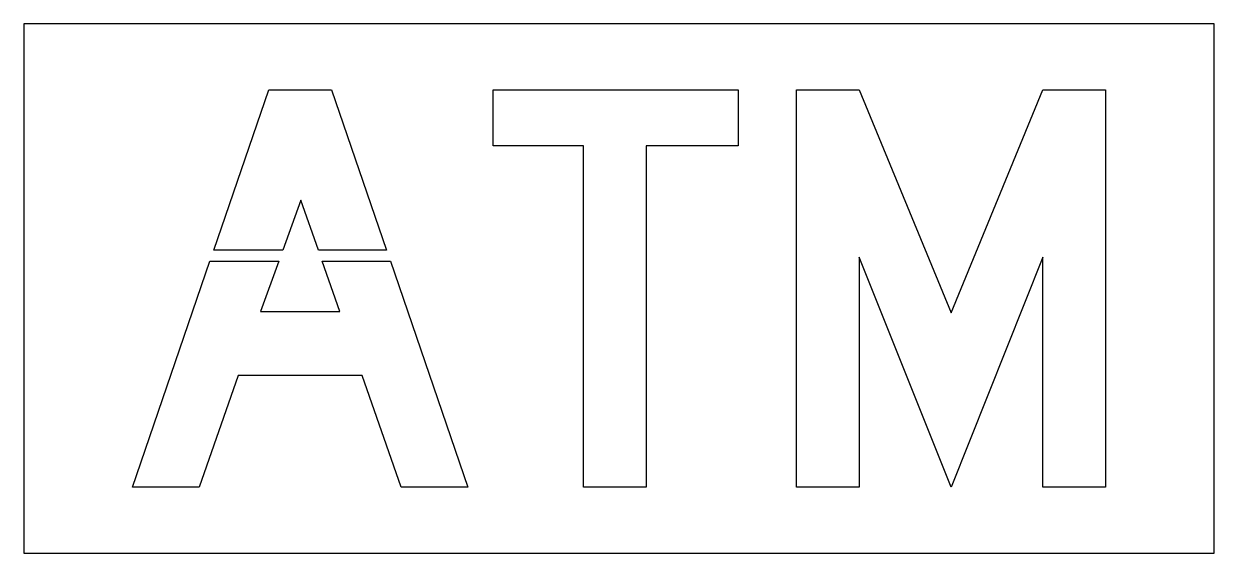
# Model space of a CAD drawing. Extents: x 0 to 54, y 0 to 24.
import ezdxf

# ---------------------------------------------------------------- set-up
doc = ezdxf.new("R2010")
doc.units = 0
doc.layers.add('CUT', color=7, linetype='Continuous')
doc.layers.add('OUTSIDE', color=1, linetype='Continuous')

msp = doc.modelspace()

# ---------------------------------------------------------------- linework, layer by layer
at = {"layer": 'CUT'}
for points in [[(8.6173, 13.7351), (11.115, 21), (13.9572, 21), (16.4556, 13.7351), (13.3644, 13.7351), (12.5676, 16.0104), (11.7432, 13.7351)], [(25.389, 3), (25.389, 18.4728), (21.285, 18.4728), (21.285, 21), (32.4, 21), (32.4, 18.4728), (28.2312, 18.4728), (28.2312, 3)], [(42.0642, 3), (37.8954, 13.4202), (37.8954, 3), (35.0532, 3), (35.0532, 21), (37.8954, 21), (42.0642, 10.8948), (46.233, 21), (49.0734, 21), (49.0734, 3), (46.233, 3), (46.233, 13.4202)], [(8.4447, 13.2331), (11.5614, 13.2331), (10.737, 10.9578), (14.337, 10.9578), (13.5402, 13.2331), (16.6282, 13.2331), (20.1474, 3), (17.1162, 3), (15.3468, 8.0526), (9.7254, 8.0526), (7.9578, 3), (4.9266, 3)]]:
    msp.add_lwpolyline(points, close=True, dxfattribs=at)
at = {"layer": 'OUTSIDE'}
msp.add_lwpolyline([(0, 0), (54, 0), (54, 24), (0, 24)], close=True, dxfattribs=at)

doc.saveas('drawing.dxf')
